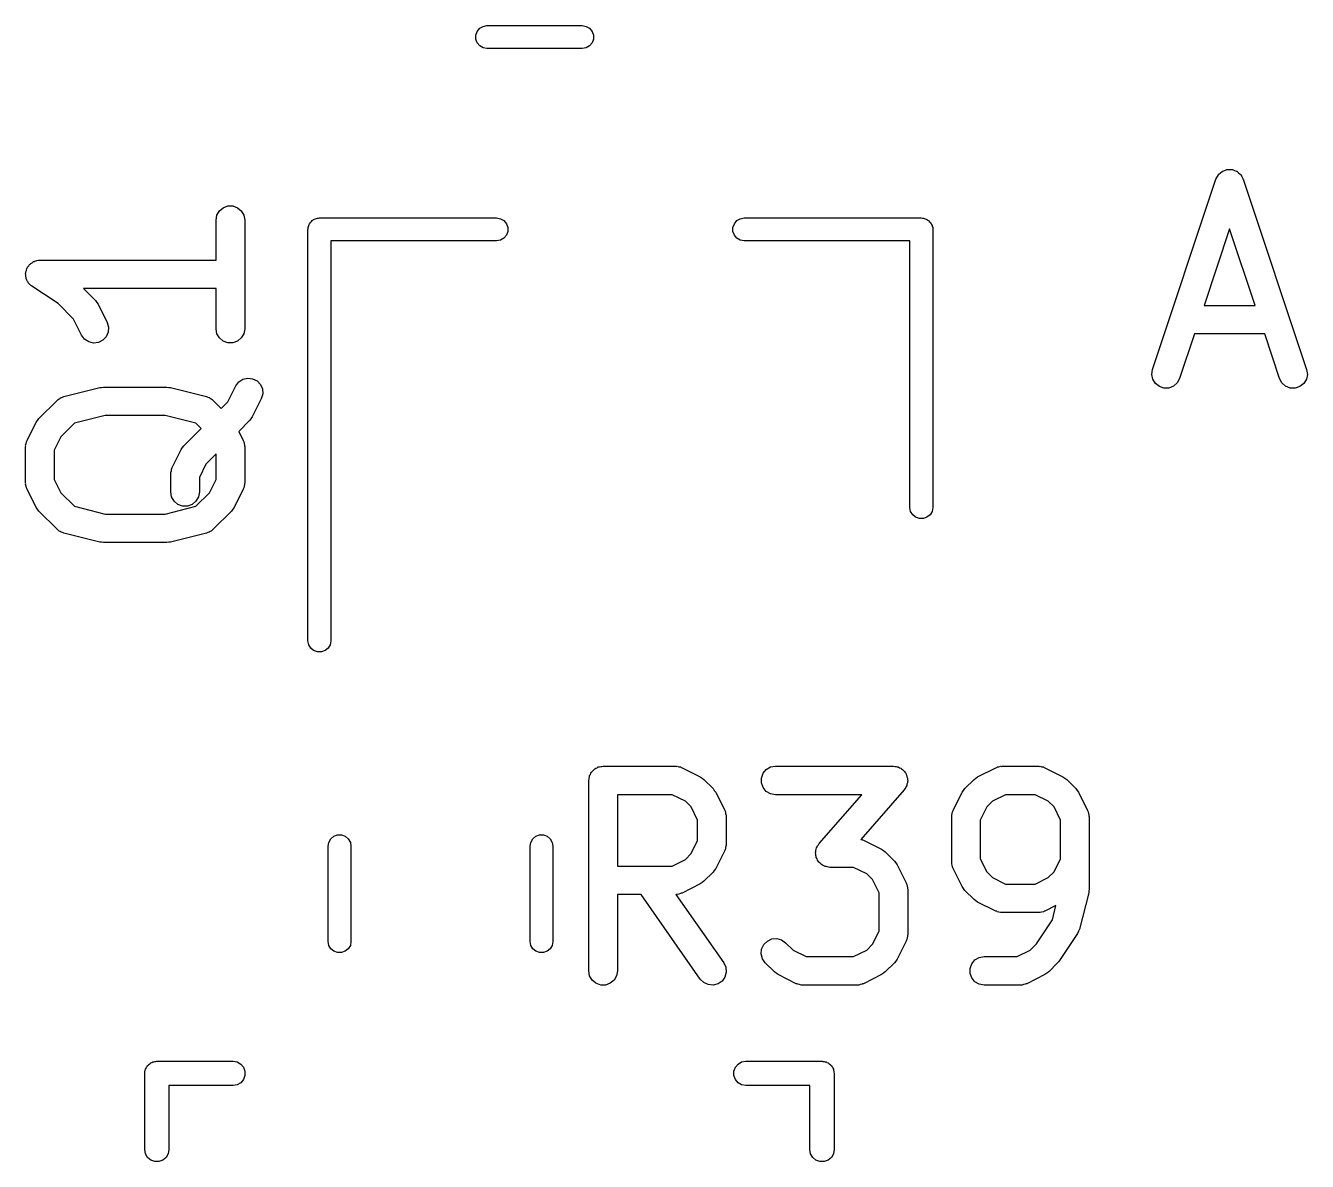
# Model space of a CAD drawing. Extents: x 83.4 to 168.1, y -157.3 to -85.4.
# Drawn here: x 151.51 to 158.24, y -115.25 to -109.28 of the extents above; entities that cross this region are included whole.
import ezdxf

# ---------------------------------------------------------------- set-up
doc = ezdxf.new("R2010")
doc.units = 0
doc.header["$MEASUREMENT"] = 0
doc.layers.add('BLACK', color=7, linetype='CONTINUOUS')

msp = doc.modelspace()

# ---------------------------------------------------------------- linework, layer by layer
at = {"layer": 'Black'}
for p, q in [((153.876, -109.333), (153.884, -109.313)), ((153.876, -109.354), (153.876, -109.333)), ((153.884, -109.313), (153.897, -109.297)), ((153.897, -109.297), (153.915, -109.287)), ((153.915, -109.287), (153.935, -109.283)), ((153.935, -109.283), (154.435, -109.283)), ((154.435, -109.283), (154.456, -109.287)), ((154.456, -109.287), (154.474, -109.297)), ((154.474, -109.297), (154.487, -109.313)), ((154.487, -109.313), (154.495, -109.333)), ((154.495, -109.333), (154.495, -109.354)), ((153.884, -109.373), (153.876, -109.354)), ((153.897, -109.389), (153.884, -109.373)), ((153.915, -109.4), (153.897, -109.389)), ((153.935, -109.403), (153.915, -109.4)), ((154.435, -109.403), (153.935, -109.403)), ((154.456, -109.4), (154.435, -109.403)), ((154.474, -109.389), (154.456, -109.4)), ((154.487, -109.373), (154.474, -109.389)), ((154.495, -109.354), (154.487, -109.373)), ((157.763, -110.087), (157.764, -110.085)), ((157.764, -110.085), (157.77, -110.076)), ((157.77, -110.076), (157.775, -110.066)), ((157.775, -110.066), (157.776, -110.064)), ((157.776, -110.064), (157.777, -110.063)), ((157.777, -110.063), (157.786, -110.056)), ((157.786, -110.056), (157.794, -110.049)), ((157.794, -110.049), (157.796, -110.048)), ((157.796, -110.048), (157.798, -110.047)), ((157.798, -110.047), (157.808, -110.043)), ((157.808, -110.043), (157.819, -110.039)), ((157.819, -110.039), (157.821, -110.039)), ((157.821, -110.039), (157.823, -110.038)), ((157.823, -110.038), (157.834, -110.039)), ((157.834, -110.039), (157.845, -110.038)), ((157.845, -110.038), (157.847, -110.039)), ((157.847, -110.039), (157.849, -110.039)), ((157.849, -110.039), (157.859, -110.043)), ((157.859, -110.043), (157.869, -110.047)), ((157.869, -110.047), (157.871, -110.048)), ((157.871, -110.048), (157.873, -110.049)), ((157.873, -110.049), (157.881, -110.056)), ((157.881, -110.056), (157.89, -110.063)), ((157.89, -110.063), (157.891, -110.064)), ((157.891, -110.064), (157.892, -110.066)), ((157.892, -110.066), (157.898, -110.076)), ((157.898, -110.076), (157.903, -110.085)), ((157.903, -110.085), (157.904, -110.087)), ((157.429, -111.089), (157.762, -110.089)), ((157.762, -110.089), (157.763, -110.087)), ((157.904, -110.087), (157.905, -110.089)), ((157.905, -110.089), (158.238, -111.089)), ((152.513, -110.304), (152.517, -110.278)), ((152.517, -110.278), (152.53, -110.256)), ((152.53, -110.256), (152.55, -110.239)), ((152.55, -110.239), (152.575, -110.23)), ((152.575, -110.23), (152.601, -110.23)), ((152.601, -110.23), (152.625, -110.239)), ((152.625, -110.239), (152.645, -110.256)), ((152.645, -110.256), (152.658, -110.278)), ((152.658, -110.278), (152.663, -110.304)), ((152.513, -110.514), (152.513, -110.304)), ((152.663, -110.304), (152.663, -110.875)), ((152.995, -110.353), (152.996, -110.348)), ((152.995, -112.513), (152.995, -110.353)), ((152.996, -110.343), (152.998, -110.338)), ((152.996, -110.348), (152.996, -110.343)), ((152.998, -110.338), (152.999, -110.333)), ((152.999, -110.333), (153.002, -110.328)), ((153.002, -110.328), (153.004, -110.323)), ((153.004, -110.323), (153.007, -110.319)), ((153.007, -110.319), (153.01, -110.315)), ((153.01, -110.315), (153.014, -110.311)), ((153.014, -110.311), (153.017, -110.307)), ((153.017, -110.307), (153.021, -110.305)), ((153.021, -110.305), (153.025, -110.301)), ((153.025, -110.301), (153.03, -110.3)), ((153.03, -110.3), (153.035, -110.297)), ((153.035, -110.297), (153.04, -110.296)), ((153.04, -110.296), (153.045, -110.294)), ((153.045, -110.294), (153.05, -110.294)), ((153.05, -110.294), (153.055, -110.293)), ((153.055, -110.293), (153.985, -110.293)), ((153.985, -110.293), (154.006, -110.297)), ((154.006, -110.297), (154.024, -110.307)), ((154.024, -110.307), (154.037, -110.323)), ((154.037, -110.323), (154.045, -110.343)), ((154.045, -110.343), (154.045, -110.364)), ((155.226, -110.343), (155.234, -110.323)), ((155.226, -110.364), (155.226, -110.343)), ((155.234, -110.323), (155.247, -110.307)), ((155.247, -110.307), (155.265, -110.297)), ((155.265, -110.297), (155.285, -110.293)), ((155.285, -110.293), (156.215, -110.293)), ((156.215, -110.293), (156.221, -110.294)), ((156.221, -110.294), (156.226, -110.294)), ((156.226, -110.294), (156.231, -110.296)), ((156.231, -110.296), (156.236, -110.297)), ((156.236, -110.297), (156.241, -110.3)), ((156.241, -110.3), (156.245, -110.301)), ((156.245, -110.301), (156.25, -110.305)), ((156.25, -110.305), (156.254, -110.307)), ((156.254, -110.307), (156.257, -110.311)), ((156.257, -110.311), (156.261, -110.315)), ((156.261, -110.315), (156.264, -110.319)), ((156.264, -110.319), (156.267, -110.323)), ((156.267, -110.323), (156.269, -110.328)), ((156.269, -110.328), (156.272, -110.333)), ((156.272, -110.333), (156.273, -110.338)), ((156.273, -110.338), (156.275, -110.343)), ((156.275, -110.343), (156.275, -110.348)), ((156.275, -110.348), (156.275, -110.353)), ((156.275, -110.353), (156.275, -111.813)), ((157.834, -110.35), (157.7, -110.752)), ((157.968, -110.752), (157.834, -110.35)), ((153.985, -110.413), (153.115, -110.413)), ((153.115, -110.413), (153.115, -112.513)), ((154.006, -110.41), (153.985, -110.413)), ((154.024, -110.399), (154.006, -110.41)), ((154.037, -110.383), (154.024, -110.399)), ((154.045, -110.364), (154.037, -110.383)), ((155.234, -110.383), (155.226, -110.364)), ((155.247, -110.399), (155.234, -110.383)), ((155.265, -110.41), (155.247, -110.399)), ((155.285, -110.413), (155.265, -110.41)), ((156.155, -110.413), (155.285, -110.413)), ((156.155, -111.813), (156.155, -110.413)), ((151.519, -110.559), (151.521, -110.556)), ((151.521, -110.556), (151.523, -110.552)), ((151.523, -110.552), (151.529, -110.545)), ((151.529, -110.545), (151.534, -110.538)), ((151.534, -110.538), (151.537, -110.535)), ((151.537, -110.535), (151.54, -110.532)), ((151.54, -110.532), (151.547, -110.528)), ((151.547, -110.528), (151.555, -110.522)), ((151.555, -110.522), (151.559, -110.521)), ((151.559, -110.521), (151.562, -110.519)), ((151.562, -110.519), (151.571, -110.517)), ((151.571, -110.517), (151.58, -110.515)), ((151.58, -110.515), (151.584, -110.515)), ((151.584, -110.515), (151.588, -110.514)), ((151.588, -110.514), (152.513, -110.514)), ((151.513, -110.585), (151.514, -110.581)), ((151.514, -110.594), (151.513, -110.585)), ((151.514, -110.576), (151.517, -110.568)), ((151.514, -110.581), (151.514, -110.576)), ((151.514, -110.602), (151.514, -110.594)), ((151.515, -110.606), (151.514, -110.602)), ((151.516, -110.611), (151.515, -110.606)), ((151.52, -110.619), (151.516, -110.611)), ((151.517, -110.568), (151.519, -110.559)), ((151.523, -110.627), (151.52, -110.619)), ((151.526, -110.63), (151.523, -110.627)), ((151.527, -110.634), (151.526, -110.63)), ((151.534, -110.64), (151.527, -110.634)), ((151.54, -110.647), (151.534, -110.64)), ((151.543, -110.649), (151.54, -110.647)), ((151.546, -110.652), (151.543, -110.649)), ((151.683, -110.743), (151.546, -110.652)), ((152.513, -110.664), (151.817, -110.664)), ((151.817, -110.664), (151.879, -110.727)), ((152.513, -110.875), (152.513, -110.664)), ((151.764, -110.824), (151.683, -110.743)), ((151.879, -110.727), (151.886, -110.737)), ((151.886, -110.737), (151.893, -110.746)), ((151.893, -110.746), (151.941, -110.842)), ((157.7, -110.752), (157.968, -110.752)), ((151.807, -110.909), (151.764, -110.824)), ((151.947, -110.893), (151.936, -110.917)), ((151.941, -110.842), (151.948, -110.867)), ((151.948, -110.867), (151.947, -110.893)), ((152.517, -110.901), (152.513, -110.875)), ((152.663, -110.875), (152.658, -110.901)), ((151.822, -110.93), (151.807, -110.909)), ((151.844, -110.944), (151.822, -110.93)), ((151.869, -110.95), (151.844, -110.944)), ((151.895, -110.947), (151.869, -110.95)), ((151.918, -110.935), (151.895, -110.947)), ((151.936, -110.917), (151.918, -110.935)), ((152.53, -110.923), (152.517, -110.901)), ((152.55, -110.94), (152.53, -110.923)), ((152.575, -110.949), (152.55, -110.94)), ((152.601, -110.949), (152.575, -110.949)), ((152.625, -110.94), (152.601, -110.949)), ((152.645, -110.923), (152.625, -110.94)), ((152.658, -110.901), (152.645, -110.923)), ((157.65, -110.902), (157.571, -111.136)), ((158.018, -110.902), (157.65, -110.902)), ((158.096, -111.136), (158.018, -110.902)), ((157.425, -111.115), (157.429, -111.089)), ((158.238, -111.089), (158.242, -111.115)), ((152.616, -111.175), (152.632, -111.154)), ((152.632, -111.154), (152.653, -111.14)), ((152.653, -111.14), (152.679, -111.134)), ((152.679, -111.134), (152.704, -111.137)), ((152.704, -111.137), (152.728, -111.148)), ((152.728, -111.148), (152.746, -111.167)), ((157.43, -111.14), (157.425, -111.115)), ((157.444, -111.162), (157.43, -111.14)), ((157.465, -111.178), (157.444, -111.162)), ((157.559, -111.159), (157.539, -111.176)), ((157.571, -111.136), (157.559, -111.159)), ((158.108, -111.159), (158.096, -111.136)), ((158.128, -111.176), (158.108, -111.159)), ((158.223, -111.162), (158.203, -111.178)), ((158.237, -111.14), (158.223, -111.162)), ((158.242, -111.115), (158.237, -111.14)), ((151.713, -111.231), (151.903, -111.183)), ((151.903, -111.183), (151.912, -111.183)), ((151.912, -111.183), (151.921, -111.181)), ((151.921, -111.181), (152.255, -111.181)), ((152.255, -111.181), (152.264, -111.183)), ((152.264, -111.183), (152.273, -111.183)), ((152.273, -111.183), (152.463, -111.231)), ((152.574, -111.259), (152.616, -111.175)), ((152.746, -111.167), (152.756, -111.191)), ((152.758, -111.217), (152.75, -111.242)), ((152.756, -111.191), (152.758, -111.217)), ((157.489, -111.187), (157.465, -111.178)), ((157.515, -111.186), (157.489, -111.187)), ((157.539, -111.176), (157.515, -111.186)), ((158.152, -111.186), (158.128, -111.176)), ((158.178, -111.187), (158.152, -111.186)), ((158.203, -111.178), (158.178, -111.187)), ((151.582, -111.346), (151.678, -111.251)), ((151.678, -111.251), (151.684, -111.247)), ((151.684, -111.247), (151.689, -111.242)), ((151.689, -111.242), (151.694, -111.239)), ((151.694, -111.239), (151.699, -111.236)), ((151.699, -111.236), (151.706, -111.234)), ((151.706, -111.234), (151.713, -111.231)), ((152.463, -111.231), (152.47, -111.234)), ((152.47, -111.234), (152.477, -111.236)), ((152.477, -111.236), (152.482, -111.239)), ((152.482, -111.239), (152.487, -111.242)), ((152.487, -111.242), (152.492, -111.247)), ((152.492, -111.247), (152.498, -111.251)), ((152.498, -111.251), (152.54, -111.293)), ((152.54, -111.293), (152.574, -111.259)), ((152.75, -111.242), (152.703, -111.337)), ((151.568, -111.365), (151.576, -111.356)), ((151.576, -111.356), (151.582, -111.346)), ((151.93, -111.331), (151.769, -111.371)), ((152.245, -111.331), (151.93, -111.331)), ((152.407, -111.371), (152.245, -111.331)), ((152.689, -111.357), (152.632, -111.414)), ((152.695, -111.347), (152.689, -111.357)), ((152.703, -111.337), (152.695, -111.347)), ((151.521, -111.461), (151.568, -111.365)), ((151.769, -111.371), (151.697, -111.443)), ((152.344, -111.489), (152.434, -111.399)), ((152.434, -111.399), (152.407, -111.371)), ((152.632, -111.414), (152.655, -111.461)), ((151.513, -111.486), (151.516, -111.477)), ((151.514, -111.49), (151.513, -111.486)), ((151.513, -111.494), (151.514, -111.49)), ((151.513, -111.685), (151.513, -111.494)), ((151.516, -111.477), (151.517, -111.469)), ((151.517, -111.469), (151.52, -111.465)), ((151.52, -111.465), (151.521, -111.461)), ((151.697, -111.443), (151.663, -111.512)), ((152.33, -111.508), (152.337, -111.499)), ((152.337, -111.499), (152.344, -111.489)), ((152.655, -111.461), (152.656, -111.465)), ((152.656, -111.465), (152.658, -111.469)), ((152.658, -111.469), (152.66, -111.477)), ((152.66, -111.477), (152.662, -111.486)), ((152.662, -111.486), (152.662, -111.49)), ((152.662, -111.49), (152.663, -111.494)), ((152.663, -111.494), (152.663, -111.685)), ((151.663, -111.512), (151.663, -111.667)), ((152.283, -111.604), (152.33, -111.508)), ((152.513, -111.532), (152.459, -111.586)), ((152.513, -111.667), (152.513, -111.532)), ((152.275, -111.629), (152.278, -111.62)), ((152.276, -111.633), (152.275, -111.629)), ((152.275, -111.637), (152.276, -111.633)), ((152.278, -111.62), (152.279, -111.611)), ((152.279, -111.611), (152.281, -111.608)), ((152.281, -111.608), (152.283, -111.604)), ((152.459, -111.586), (152.425, -111.655)), ((151.514, -111.689), (151.513, -111.685)), ((151.513, -111.693), (151.514, -111.689)), ((151.516, -111.702), (151.513, -111.693)), ((151.663, -111.667), (151.697, -111.736)), ((152.275, -111.732), (152.275, -111.637)), ((152.425, -111.655), (152.425, -111.732)), ((152.479, -111.736), (152.513, -111.667)), ((152.662, -111.693), (152.66, -111.702)), ((152.663, -111.685), (152.662, -111.689)), ((152.662, -111.689), (152.662, -111.693)), ((151.517, -111.71), (151.516, -111.702)), ((151.52, -111.714), (151.517, -111.71)), ((151.521, -111.718), (151.52, -111.714)), ((151.568, -111.813), (151.521, -111.718)), ((151.697, -111.736), (151.769, -111.807)), ((152.279, -111.758), (152.275, -111.732)), ((152.292, -111.781), (152.279, -111.758)), ((152.407, -111.807), (152.479, -111.736)), ((152.42, -111.758), (152.407, -111.781)), ((152.425, -111.732), (152.42, -111.758)), ((152.655, -111.718), (152.607, -111.813)), ((152.656, -111.714), (152.655, -111.718)), ((152.658, -111.71), (152.656, -111.714)), ((152.66, -111.702), (152.658, -111.71)), ((151.576, -111.823), (151.568, -111.813)), ((151.582, -111.833), (151.576, -111.823)), ((151.678, -111.928), (151.582, -111.833)), ((151.769, -111.807), (151.93, -111.848)), ((152.245, -111.848), (152.407, -111.807)), ((152.312, -111.797), (152.292, -111.781)), ((152.337, -111.806), (152.312, -111.797)), ((152.363, -111.806), (152.337, -111.806)), ((152.387, -111.797), (152.363, -111.806)), ((152.407, -111.781), (152.387, -111.797)), ((152.593, -111.833), (152.498, -111.928)), ((152.6, -111.823), (152.593, -111.833)), ((152.607, -111.813), (152.6, -111.823)), ((156.159, -111.834), (156.155, -111.813)), ((156.17, -111.852), (156.159, -111.834)), ((156.272, -111.834), (156.261, -111.852)), ((156.275, -111.813), (156.272, -111.834)), ((151.93, -111.848), (152.245, -111.848)), ((156.185, -111.865), (156.17, -111.852)), ((156.205, -111.872), (156.185, -111.865)), ((156.226, -111.872), (156.205, -111.872)), ((156.245, -111.865), (156.226, -111.872)), ((156.261, -111.852), (156.245, -111.865)), ((151.684, -111.932), (151.678, -111.928)), ((151.689, -111.937), (151.684, -111.932)), ((151.694, -111.94), (151.689, -111.937)), ((151.699, -111.943), (151.694, -111.94)), ((151.706, -111.945), (151.699, -111.943)), ((151.713, -111.948), (151.706, -111.945)), ((151.903, -111.996), (151.713, -111.948)), ((152.463, -111.948), (152.273, -111.996)), ((152.47, -111.945), (152.463, -111.948)), ((152.477, -111.943), (152.47, -111.945)), ((152.482, -111.94), (152.477, -111.943)), ((152.487, -111.937), (152.482, -111.94)), ((152.492, -111.932), (152.487, -111.937)), ((152.498, -111.928), (152.492, -111.932)), ((151.912, -111.996), (151.903, -111.996)), ((151.921, -111.998), (151.912, -111.996)), ((152.255, -111.998), (151.921, -111.998)), ((152.264, -111.996), (152.255, -111.998)), ((152.273, -111.996), (152.264, -111.996)), ((152.999, -112.534), (152.995, -112.513)), ((153.01, -112.552), (152.999, -112.534)), ((153.025, -112.565), (153.01, -112.552)), ((153.045, -112.572), (153.025, -112.565)), ((153.066, -112.572), (153.045, -112.572)), ((153.085, -112.565), (153.066, -112.572)), ((153.101, -112.552), (153.085, -112.565)), ((153.112, -112.534), (153.101, -112.552)), ((153.115, -112.513), (153.112, -112.534)), ((154.507, -113.182), (154.513, -113.18)), ((154.513, -113.18), (154.519, -113.176)), ((154.519, -113.176), (154.526, -113.175)), ((154.526, -113.175), (154.532, -113.173)), ((154.532, -113.173), (154.538, -113.173)), ((154.538, -113.173), (154.545, -113.172)), ((154.545, -113.172), (154.926, -113.172)), ((154.926, -113.172), (154.93, -113.173)), ((154.93, -113.173), (154.934, -113.172)), ((154.934, -113.172), (154.943, -113.175)), ((154.943, -113.175), (154.951, -113.176)), ((154.951, -113.176), (154.955, -113.179)), ((154.955, -113.179), (154.959, -113.18)), ((154.959, -113.18), (155.054, -113.227)), ((155.401, -113.189), (155.424, -113.176)), ((155.424, -113.176), (155.45, -113.172)), ((155.45, -113.172), (156.069, -113.172)), ((156.069, -113.172), (156.076, -113.173)), ((156.076, -113.173), (156.083, -113.173)), ((156.083, -113.173), (156.089, -113.175)), ((156.089, -113.175), (156.094, -113.176)), ((156.094, -113.176), (156.101, -113.18)), ((156.101, -113.18), (156.107, -113.183)), ((156.511, -113.227), (156.606, -113.18)), ((156.606, -113.18), (156.611, -113.179)), ((156.611, -113.179), (156.614, -113.176)), ((156.614, -113.176), (156.623, -113.175)), ((156.623, -113.175), (156.631, -113.172)), ((156.631, -113.172), (156.636, -113.173)), ((156.636, -113.173), (156.64, -113.172)), ((156.64, -113.172), (156.83, -113.172)), ((156.83, -113.172), (156.835, -113.173)), ((156.835, -113.173), (156.839, -113.172)), ((156.839, -113.172), (156.847, -113.175)), ((156.847, -113.175), (156.856, -113.176)), ((156.856, -113.176), (156.86, -113.179)), ((156.86, -113.179), (156.864, -113.18)), ((156.864, -113.18), (156.959, -113.227)), ((154.47, -113.247), (154.471, -113.24)), ((154.47, -114.247), (154.47, -113.247)), ((154.471, -113.234), (154.473, -113.228)), ((154.471, -113.24), (154.471, -113.234)), ((154.473, -113.228), (154.474, -113.221)), ((154.474, -113.221), (154.478, -113.215)), ((154.478, -113.215), (154.48, -113.209)), ((154.48, -113.209), (154.484, -113.204)), ((154.484, -113.204), (154.487, -113.199)), ((154.487, -113.199), (154.492, -113.194)), ((154.492, -113.194), (154.497, -113.189)), ((154.497, -113.189), (154.502, -113.186)), ((154.502, -113.186), (154.507, -113.182)), ((155.054, -113.227), (155.064, -113.235)), ((155.064, -113.235), (155.074, -113.241)), ((155.074, -113.241), (155.122, -113.289)), ((155.376, -113.234), (155.385, -113.209)), ((155.376, -113.26), (155.376, -113.234)), ((155.385, -113.209), (155.401, -113.189)), ((156.107, -113.183), (156.112, -113.186)), ((156.112, -113.186), (156.117, -113.189)), ((156.117, -113.189), (156.121, -113.195)), ((156.121, -113.195), (156.127, -113.2)), ((156.127, -113.2), (156.13, -113.205)), ((156.13, -113.205), (156.134, -113.209)), ((156.134, -113.209), (156.136, -113.216)), ((156.136, -113.216), (156.14, -113.223)), ((156.14, -113.223), (156.14, -113.228)), ((156.14, -113.228), (156.142, -113.234)), ((156.142, -113.234), (156.142, -113.241)), ((156.142, -113.241), (156.144, -113.248)), ((156.144, -113.248), (156.142, -113.254)), ((156.444, -113.289), (156.492, -113.241)), ((156.492, -113.241), (156.502, -113.235)), ((156.502, -113.235), (156.511, -113.227)), ((156.959, -113.227), (156.969, -113.235)), ((156.969, -113.235), (156.979, -113.241)), ((156.979, -113.241), (157.026, -113.289)), ((155.122, -113.289), (155.128, -113.299)), ((155.128, -113.299), (155.136, -113.309)), ((155.136, -113.309), (155.183, -113.404)), ((155.385, -113.284), (155.376, -113.26)), ((155.401, -113.304), (155.385, -113.284)), ((155.424, -113.317), (155.401, -113.304)), ((156.125, -113.296), (155.898, -113.556)), ((156.129, -113.29), (156.125, -113.296)), ((156.134, -113.284), (156.129, -113.29)), ((156.136, -113.279), (156.134, -113.284)), ((156.139, -113.274), (156.136, -113.279)), ((156.14, -113.267), (156.139, -113.274)), ((156.142, -113.26), (156.14, -113.267)), ((156.142, -113.254), (156.142, -113.26)), ((156.382, -113.404), (156.43, -113.309)), ((156.43, -113.309), (156.437, -113.299)), ((156.437, -113.299), (156.444, -113.289)), ((157.026, -113.289), (157.033, -113.299)), ((157.033, -113.299), (157.04, -113.309)), ((157.04, -113.309), (157.088, -113.404)), ((154.62, -113.322), (154.62, -113.696)), ((154.908, -113.322), (154.62, -113.322)), ((154.977, -113.356), (154.908, -113.322)), ((155.007, -113.386), (154.977, -113.356)), ((155.45, -113.322), (155.424, -113.317)), ((155.903, -113.322), (155.45, -113.322)), ((155.679, -113.578), (155.903, -113.322)), ((156.589, -113.356), (156.559, -113.386)), ((156.658, -113.322), (156.589, -113.356)), ((156.813, -113.322), (156.658, -113.322)), ((156.881, -113.356), (156.813, -113.322)), ((156.912, -113.386), (156.881, -113.356)), ((155.041, -113.455), (155.007, -113.386)), ((155.183, -113.404), (155.185, -113.408)), ((155.185, -113.408), (155.187, -113.412)), ((155.187, -113.412), (155.188, -113.42)), ((155.188, -113.42), (155.191, -113.429)), ((155.191, -113.429), (155.19, -113.433)), ((155.19, -113.433), (155.191, -113.437)), ((155.191, -113.437), (155.191, -113.58)), ((156.375, -113.429), (156.378, -113.42)), ((156.375, -113.433), (156.375, -113.429)), ((156.375, -113.437), (156.375, -113.433)), ((156.375, -113.675), (156.375, -113.437)), ((156.378, -113.42), (156.379, -113.412)), ((156.379, -113.412), (156.381, -113.408)), ((156.381, -113.408), (156.382, -113.404)), ((156.559, -113.386), (156.525, -113.455)), ((156.946, -113.455), (156.912, -113.386)), ((157.088, -113.404), (157.089, -113.408)), ((157.089, -113.408), (157.091, -113.412)), ((157.091, -113.412), (157.093, -113.42)), ((157.093, -113.42), (157.095, -113.429)), ((157.095, -113.429), (157.095, -113.433)), ((157.095, -113.433), (157.096, -113.437)), ((157.096, -113.437), (157.096, -113.818)), ((155.041, -113.562), (155.041, -113.455)), ((156.525, -113.455), (156.525, -113.658)), ((156.946, -113.658), (156.946, -113.455)), ((153.101, -113.592), (153.105, -113.572)), ((153.105, -113.572), (153.116, -113.554)), ((153.116, -113.554), (153.131, -113.54)), ((153.131, -113.54), (153.151, -113.533)), ((153.151, -113.533), (153.172, -113.533)), ((153.172, -113.533), (153.191, -113.54)), ((153.191, -113.54), (153.207, -113.554)), ((153.207, -113.554), (153.218, -113.572)), ((153.218, -113.572), (153.221, -113.592)), ((154.161, -113.592), (154.165, -113.572)), ((154.165, -113.572), (154.176, -113.554)), ((154.176, -113.554), (154.191, -113.54)), ((154.191, -113.54), (154.211, -113.533)), ((154.211, -113.533), (154.232, -113.533)), ((154.232, -113.533), (154.251, -113.54)), ((154.251, -113.54), (154.267, -113.554)), ((154.267, -113.554), (154.278, -113.572)), ((154.278, -113.572), (154.281, -113.592)), ((155.007, -113.631), (155.041, -113.562)), ((155.191, -113.58), (155.19, -113.584)), ((155.19, -113.584), (155.191, -113.589)), ((155.67, -113.59), (155.675, -113.585)), ((155.675, -113.585), (155.679, -113.578)), ((155.898, -113.556), (155.904, -113.557)), ((155.904, -113.557), (155.907, -113.559)), ((155.907, -113.559), (155.912, -113.561)), ((155.912, -113.561), (156.007, -113.608)), ((153.101, -114.092), (153.101, -113.592)), ((153.221, -113.592), (153.221, -114.092)), ((154.161, -114.092), (154.161, -113.592)), ((154.281, -113.592), (154.281, -114.092)), ((154.977, -113.661), (155.007, -113.631)), ((155.183, -113.614), (155.136, -113.709)), ((155.185, -113.61), (155.183, -113.614)), ((155.187, -113.606), (155.185, -113.61)), ((155.188, -113.597), (155.187, -113.606)), ((155.191, -113.589), (155.188, -113.597)), ((155.66, -113.626), (155.661, -113.621)), ((155.661, -113.633), (155.66, -113.626)), ((155.661, -113.615), (155.664, -113.608)), ((155.661, -113.621), (155.661, -113.615)), ((155.661, -113.641), (155.661, -113.633)), ((155.663, -113.646), (155.661, -113.641)), ((155.664, -113.652), (155.663, -113.646)), ((155.664, -113.608), (155.665, -113.601)), ((155.668, -113.658), (155.664, -113.652)), ((155.665, -113.601), (155.668, -113.596)), ((155.668, -113.596), (155.67, -113.59)), ((156.007, -113.608), (156.017, -113.615)), ((156.017, -113.615), (156.026, -113.622)), ((156.026, -113.622), (156.074, -113.67)), ((154.62, -113.696), (154.908, -113.696)), ((154.908, -113.696), (154.977, -113.661)), ((155.128, -113.719), (155.122, -113.728)), ((155.136, -113.709), (155.128, -113.719)), ((155.67, -113.665), (155.668, -113.658)), ((155.674, -113.67), (155.67, -113.665)), ((155.677, -113.675), (155.674, -113.67)), ((155.682, -113.68), (155.677, -113.675)), ((155.687, -113.685), (155.682, -113.68)), ((155.692, -113.688), (155.687, -113.685)), ((155.696, -113.692), (155.692, -113.688)), ((155.703, -113.695), (155.696, -113.692)), ((155.71, -113.698), (155.703, -113.695)), ((155.715, -113.699), (155.71, -113.698)), ((155.721, -113.701), (155.715, -113.699)), ((155.728, -113.702), (155.721, -113.701)), ((155.735, -113.703), (155.728, -113.702)), ((155.86, -113.703), (155.735, -113.703)), ((155.929, -113.737), (155.86, -113.703)), ((156.074, -113.67), (156.081, -113.68)), ((156.081, -113.68), (156.088, -113.689)), ((156.088, -113.689), (156.136, -113.785)), ((156.375, -113.68), (156.375, -113.675)), ((156.375, -113.684), (156.375, -113.68)), ((156.378, -113.692), (156.375, -113.684)), ((156.379, -113.701), (156.378, -113.692)), ((156.381, -113.705), (156.379, -113.701)), ((156.382, -113.709), (156.381, -113.705)), ((156.43, -113.804), (156.382, -113.709)), ((156.525, -113.658), (156.559, -113.726)), ((156.912, -113.726), (156.946, -113.658)), ((155.064, -113.783), (155.054, -113.79)), ((155.074, -113.776), (155.064, -113.783)), ((155.122, -113.728), (155.074, -113.776)), ((155.959, -113.767), (155.929, -113.737)), ((155.994, -113.836), (155.959, -113.767)), ((156.136, -113.785), (156.137, -113.789)), ((156.559, -113.726), (156.589, -113.757)), ((156.589, -113.757), (156.658, -113.791)), ((156.813, -113.791), (156.881, -113.757)), ((156.881, -113.757), (156.912, -113.726)), ((154.744, -113.846), (154.62, -113.846)), ((154.62, -113.846), (154.62, -114.247)), ((155.055, -114.29), (154.744, -113.846)), ((154.93, -113.845), (154.927, -113.845)), ((154.927, -113.845), (155.178, -114.204)), ((154.934, -113.845), (154.93, -113.845)), ((154.943, -113.843), (154.934, -113.845)), ((154.951, -113.841), (154.943, -113.843)), ((154.955, -113.839), (154.951, -113.841)), ((154.959, -113.838), (154.955, -113.839)), ((155.054, -113.79), (154.959, -113.838)), ((155.994, -114.039), (155.994, -113.836)), ((156.137, -113.789), (156.139, -113.793)), ((156.139, -113.793), (156.141, -113.801)), ((156.141, -113.801), (156.143, -113.81)), ((156.143, -113.81), (156.143, -113.814)), ((156.143, -113.814), (156.144, -113.818)), ((156.144, -113.818), (156.144, -114.056)), ((156.437, -113.814), (156.43, -113.804)), ((156.444, -113.824), (156.437, -113.814)), ((156.492, -113.871), (156.444, -113.824)), ((156.658, -113.791), (156.813, -113.791)), ((157.094, -113.836), (157.046, -114.027)), ((157.096, -113.818), (157.094, -113.827)), ((157.094, -113.827), (157.094, -113.836)), ((156.502, -113.878), (156.492, -113.871)), ((156.511, -113.885), (156.502, -113.878)), ((156.606, -113.933), (156.511, -113.885)), ((156.922, -113.904), (156.864, -113.933)), ((156.904, -113.978), (156.922, -113.904)), ((156.611, -113.934), (156.606, -113.933)), ((156.614, -113.936), (156.611, -113.934)), ((156.623, -113.938), (156.614, -113.936)), ((156.631, -113.94), (156.623, -113.938)), ((156.636, -113.94), (156.631, -113.94)), ((156.64, -113.941), (156.636, -113.94)), ((156.83, -113.941), (156.64, -113.941)), ((156.82, -114.104), (156.904, -113.978)), ((156.835, -113.94), (156.83, -113.941)), ((156.839, -113.94), (156.835, -113.94)), ((156.847, -113.938), (156.839, -113.94)), ((156.856, -113.936), (156.847, -113.938)), ((156.86, -113.934), (156.856, -113.936)), ((156.864, -113.933), (156.86, -113.934)), ((155.959, -114.107), (155.994, -114.039)), ((156.144, -114.056), (156.143, -114.061)), ((157.036, -114.05), (156.94, -114.193)), ((157.041, -114.039), (157.036, -114.05)), ((157.046, -114.027), (157.041, -114.039)), ((153.105, -114.113), (153.101, -114.092)), ((153.116, -114.131), (153.105, -114.113)), ((153.218, -114.113), (153.207, -114.131)), ((153.221, -114.092), (153.218, -114.113)), ((154.165, -114.113), (154.161, -114.092)), ((154.176, -114.131), (154.165, -114.113)), ((154.278, -114.113), (154.267, -114.131)), ((154.281, -114.092), (154.278, -114.113)), ((155.377, -114.132), (155.388, -114.109)), ((155.388, -114.109), (155.407, -114.09)), ((155.407, -114.09), (155.43, -114.079)), ((155.43, -114.079), (155.456, -114.077)), ((155.456, -114.077), (155.481, -114.084)), ((155.481, -114.084), (155.503, -114.099)), ((155.503, -114.099), (155.542, -114.138)), ((155.929, -114.138), (155.959, -114.107)), ((156.136, -114.09), (156.088, -114.185)), ((156.137, -114.086), (156.136, -114.09)), ((156.139, -114.082), (156.137, -114.086)), ((156.141, -114.073), (156.139, -114.082)), ((156.143, -114.065), (156.141, -114.073)), ((156.143, -114.061), (156.143, -114.065)), ((156.786, -114.138), (156.82, -114.104)), ((153.131, -114.144), (153.116, -114.131)), ((153.151, -114.151), (153.131, -114.144)), ((153.172, -114.151), (153.151, -114.151)), ((153.191, -114.144), (153.172, -114.151)), ((153.207, -114.131), (153.191, -114.144)), ((154.191, -114.144), (154.176, -114.131)), ((154.211, -114.151), (154.191, -114.144)), ((154.232, -114.151), (154.211, -114.151)), ((154.251, -114.144), (154.232, -114.151)), ((154.267, -114.131), (154.251, -114.144)), ((155.375, -114.158), (155.377, -114.132)), ((155.382, -114.183), (155.375, -114.158)), ((155.396, -114.205), (155.382, -114.183)), ((155.542, -114.138), (155.61, -114.172)), ((155.61, -114.172), (155.86, -114.172)), ((155.86, -114.172), (155.929, -114.138)), ((156.088, -114.185), (156.081, -114.195)), ((156.48, -114.209), (156.497, -114.189)), ((156.497, -114.189), (156.519, -114.176)), ((156.519, -114.176), (156.545, -114.172)), ((156.545, -114.172), (156.718, -114.172)), ((156.718, -114.172), (156.786, -114.138)), ((154.474, -114.272), (154.47, -114.247)), ((154.62, -114.247), (154.615, -114.272)), ((155.178, -114.204), (155.189, -114.227)), ((155.191, -114.253), (155.184, -114.279)), ((155.189, -114.227), (155.191, -114.253)), ((155.444, -114.252), (155.396, -114.205)), ((155.454, -114.259), (155.444, -114.252)), ((156.026, -114.252), (156.017, -114.259)), ((156.074, -114.205), (156.026, -114.252)), ((156.081, -114.195), (156.074, -114.205)), ((156.471, -114.234), (156.48, -114.209)), ((156.471, -114.26), (156.471, -114.234)), ((156.884, -114.252), (156.874, -114.259)), ((156.931, -114.205), (156.884, -114.252)), ((156.935, -114.199), (156.931, -114.205)), ((156.94, -114.193), (156.935, -114.199)), ((154.487, -114.295), (154.474, -114.272)), ((154.507, -114.312), (154.487, -114.295)), ((154.532, -114.321), (154.507, -114.312)), ((154.558, -114.321), (154.532, -114.321)), ((154.582, -114.312), (154.558, -114.321)), ((154.602, -114.295), (154.582, -114.312)), ((154.615, -114.272), (154.602, -114.295)), ((155.073, -114.308), (155.055, -114.29)), ((155.097, -114.319), (155.073, -114.308)), ((155.123, -114.322), (155.097, -114.319)), ((155.148, -114.315), (155.123, -114.322)), ((155.169, -114.3), (155.148, -114.315)), ((155.184, -114.279), (155.169, -114.3)), ((155.464, -114.266), (155.454, -114.259)), ((155.559, -114.314), (155.464, -114.266)), ((155.563, -114.315), (155.559, -114.314)), ((155.567, -114.317), (155.563, -114.315)), ((155.575, -114.319), (155.567, -114.317)), ((155.584, -114.321), (155.575, -114.319)), ((155.588, -114.321), (155.584, -114.321)), ((155.592, -114.322), (155.588, -114.321)), ((155.878, -114.322), (155.592, -114.322)), ((155.882, -114.321), (155.878, -114.322)), ((155.887, -114.321), (155.882, -114.321)), ((155.895, -114.319), (155.887, -114.321)), ((155.904, -114.317), (155.895, -114.319)), ((155.907, -114.315), (155.904, -114.317)), ((155.912, -114.314), (155.907, -114.315)), ((156.007, -114.266), (155.912, -114.314)), ((156.017, -114.259), (156.007, -114.266)), ((156.48, -114.284), (156.471, -114.26)), ((156.497, -114.304), (156.48, -114.284)), ((156.519, -114.317), (156.497, -114.304)), ((156.545, -114.322), (156.519, -114.317)), ((156.735, -114.322), (156.545, -114.322)), ((156.739, -114.321), (156.735, -114.322)), ((156.744, -114.321), (156.739, -114.321)), ((156.752, -114.319), (156.744, -114.321)), ((156.761, -114.317), (156.752, -114.319)), ((156.765, -114.315), (156.761, -114.317)), ((156.769, -114.314), (156.765, -114.315)), ((156.864, -114.266), (156.769, -114.314)), ((156.874, -114.259), (156.864, -114.266)), ((152.17, -114.73), (152.175, -114.728)), ((152.175, -114.728), (152.18, -114.725)), ((152.18, -114.725), (152.186, -114.724)), ((152.186, -114.724), (152.191, -114.722)), ((152.191, -114.722), (152.196, -114.722)), ((152.196, -114.722), (152.202, -114.721)), ((152.202, -114.721), (152.602, -114.721)), ((152.602, -114.721), (152.624, -114.725)), ((152.624, -114.725), (152.643, -114.736)), ((155.253, -114.736), (155.272, -114.725)), ((155.272, -114.725), (155.294, -114.721)), ((155.294, -114.721), (155.694, -114.721)), ((155.694, -114.721), (155.699, -114.722)), ((155.699, -114.722), (155.705, -114.722)), ((155.705, -114.722), (155.71, -114.724)), ((155.71, -114.724), (155.716, -114.725)), ((155.716, -114.725), (155.72, -114.728)), ((155.72, -114.728), (155.726, -114.73)), ((152.138, -114.785), (152.139, -114.779)), ((152.138, -115.185), (152.138, -114.785)), ((152.139, -114.774), (152.141, -114.769)), ((152.139, -114.779), (152.139, -114.774)), ((152.141, -114.769), (152.142, -114.763)), ((152.142, -114.763), (152.145, -114.758)), ((152.145, -114.758), (152.147, -114.753)), ((152.147, -114.753), (152.151, -114.749)), ((152.151, -114.749), (152.153, -114.744)), ((152.153, -114.744), (152.158, -114.74)), ((152.158, -114.74), (152.161, -114.736)), ((152.161, -114.736), (152.166, -114.733)), ((152.166, -114.733), (152.17, -114.73)), ((152.643, -114.736), (152.657, -114.753)), ((152.657, -114.753), (152.664, -114.774)), ((152.664, -114.796), (152.657, -114.817)), ((152.664, -114.774), (152.664, -114.796)), ((155.231, -114.774), (155.239, -114.753)), ((155.231, -114.796), (155.231, -114.774)), ((155.239, -114.817), (155.231, -114.796)), ((155.239, -114.753), (155.253, -114.736)), ((155.726, -114.73), (155.73, -114.733)), ((155.73, -114.733), (155.735, -114.736)), ((155.735, -114.736), (155.738, -114.74)), ((155.738, -114.74), (155.743, -114.744)), ((155.743, -114.744), (155.745, -114.749)), ((155.745, -114.749), (155.749, -114.753)), ((155.749, -114.753), (155.751, -114.758)), ((155.751, -114.758), (155.754, -114.763)), ((155.754, -114.763), (155.755, -114.769)), ((155.755, -114.769), (155.756, -114.774)), ((155.756, -114.774), (155.756, -114.779)), ((155.756, -114.779), (155.757, -114.785)), ((155.757, -114.785), (155.757, -115.185)), ((152.602, -114.848), (152.265, -114.848)), ((152.265, -114.848), (152.265, -115.185)), ((152.624, -114.845), (152.602, -114.848)), ((152.643, -114.834), (152.624, -114.845)), ((152.657, -114.817), (152.643, -114.834)), ((155.253, -114.834), (155.239, -114.817)), ((155.272, -114.845), (155.253, -114.834)), ((155.294, -114.848), (155.272, -114.845)), ((155.63, -114.848), (155.294, -114.848)), ((155.63, -115.185), (155.63, -114.848)), ((152.142, -115.207), (152.138, -115.185)), ((152.265, -115.185), (152.262, -115.207)), ((155.634, -115.207), (155.63, -115.185)), ((155.757, -115.185), (155.754, -115.207)), ((152.153, -115.226), (152.142, -115.207)), ((152.17, -115.24), (152.153, -115.226)), ((152.191, -115.247), (152.17, -115.24)), ((152.213, -115.247), (152.191, -115.247)), ((152.234, -115.24), (152.213, -115.247)), ((152.251, -115.226), (152.234, -115.24)), ((152.262, -115.207), (152.251, -115.226)), ((155.645, -115.226), (155.634, -115.207)), ((155.662, -115.24), (155.645, -115.226)), ((155.683, -115.247), (155.662, -115.24)), ((155.705, -115.247), (155.683, -115.247)), ((155.726, -115.24), (155.705, -115.247)), ((155.743, -115.226), (155.726, -115.24)), ((155.754, -115.207), (155.743, -115.226))]:
    msp.add_line(p, q, dxfattribs=at)

doc.saveas('drawing.dxf')
